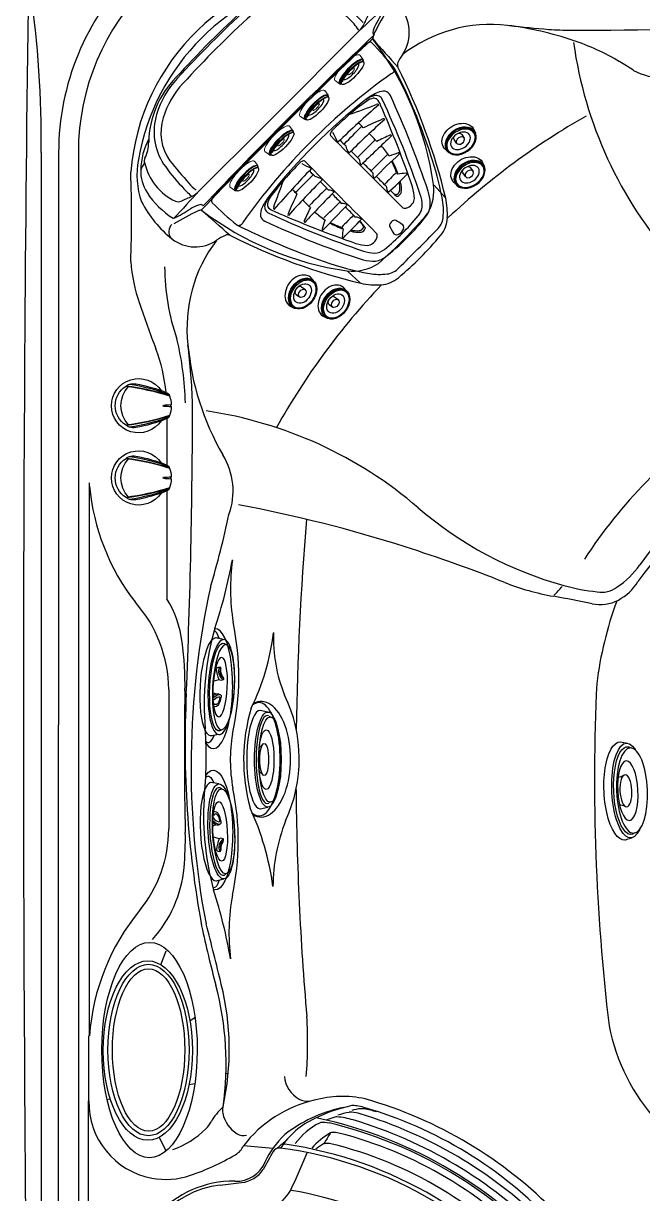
# Model space of a CAD drawing. Extents: x 523 to 611, y 487 to 635.
# Drawn here: x 523.4 to 554.8, y 523.9 to 583.2 of the extents above; entities that cross this region are included whole.
import ezdxf

# ---------------------------------------------------------------- set-up
doc = ezdxf.new("R2010")
doc.units = 0
doc.header["$MEASUREMENT"] = 0
doc.layers.add('1', color=4, linetype='Continuous')

# ---------------------------------------------------------------- blocks, each defined once
blk = doc.blocks.new('2014DJ4')
at = {"layer": '1', "color": 3, "linetype": 'Continuous', "lineweight": 15}
for p, q in [((-2.145, 1.253), (-2.21, 1.111)), ((2.218, 1.094), (2.145, 1.253))]:
    blk.add_line(p, q, dxfattribs=at)
at = {"layer": '1', "color": 4, "linetype": 'Continuous'}
for p, q in [((-2.41, 1.063), (-2.495, 0.685)), ((2.495, 0.685), (2.41, 1.063))]:
    blk.add_line(p, q, dxfattribs=at)
for centre, radius, start, end in [((-1.008, 0.486), 0.397, 21.89998, 51.63555), ((1.023, 0.474), 0.416, 129.00727, 157.33581)]:
    blk.add_arc(centre, radius, start, end, dxfattribs=at)
for centre, major_axis, ratio in [((0, 1.063), (-2.41, 0), 0.275784), ((0, 0.886), (-0.812, 0), 0.276352)]:
    blk.add_ellipse(centre, major_axis=major_axis, ratio=ratio, dxfattribs=at)
at = {"layer": '1', "color": 3, "linetype": 'Continuous'}
for centre, major_axis, ratio in [((0, 1.185), (-2.162, 0), 0.260629), ((0, 0.989), (1.51, 0), 0.258819)]:
    blk.add_ellipse(centre, major_axis=major_axis, ratio=ratio, dxfattribs=at)
at = {"layer": '1', "color": 4, "linetype": 'Continuous'}
blk.add_ellipse((0, 0.685), major_axis=(-2.495, 0), ratio=0.274041, start_param=6.159415, end_param=9.548548, dxfattribs=at)
at = {"layer": '1', "color": 3, "linetype": 'Continuous'}
blk.add_ellipse((0, 1.04), major_axis=(-2.228, -0.001), ratio=0.252987, start_param=6.154394, end_param=9.560892, dxfattribs=at)
blk = doc.blocks.new('2014RJ4')
at = {"layer": '1', "color": 4, "linetype": 'Continuous'}
for p, q in [((-2.41, 1.063), (-2.495, 0.685)), ((-0.348, 0.934), (-0.381, 1.025)), ((-0.304, 0.668), (-0.359, 0.817)), ((0.367, 0.938), (0.278, 0.667)), ((0.377, 1.134), (0.341, 1.022)), ((0.341, 1.021), (0.367, 0.938)), ((0.895, 0.713), (0.911, 0.764)), ((0.981, 0.817), (1.017, 0.928)), ((2.495, 0.685), (2.41, 1.063))]:
    blk.add_line(p, q, dxfattribs=at)
at = {"layer": '1', "color": 4, "linetype": 'Continuous', "flags": 128}
blk.add_lwpolyline([(0.91, 0.763), (0.945, 0.789), (0.98, 0.815)], dxfattribs=at)
at = {"layer": '1', "color": 4, "linetype": 'Continuous'}
for centre, radius, start, end in [((-0.817, 0.784), 0.196, 109.72912, 196.35443), ((-0.796, 0.823), 0.104, 123.75175, 200.59034), ((-0.726, 0.85), 0.179, 200.59034, 232.98052), ((-0.201, -0.743), 1.843, 98.95188, 111.76884), ((-0.52, 0.409), 0.602, 91.20446, 123.75175), ((-0.891, 1.054), 0.408, 297.64477, 347.17617), ((-0.877, 1.074), 0.507, 309.89077, 351.42525), ((-0.532, 0.972), 0.0389, 347.17617, 91.20446), ((-0.466, 0.987), 0.0929, 24.29485, 103.23407), ((-0.593, 0.897), 0.248, 297.32627, 8.67428), ((1.261, 2.79), 2.056, 244.22441, 260.21678), ((0.414, 1.119), 0.0387, 78.927, 158.64816), ((0.834, 1.456), 0.558, 215.29016, 289.04999), ((-0.133, -0.593), 1.836, 70.24267, 72.44128), ((0.763, 1.31), 0.34, 212.33127, 273.13597), ((0.325, 0.781), 0.389, 58.35046, 65.30967), ((0.879, 1.529), 0.544, 229.98215, 274.36782), ((0.649, 3.405), 2.438, 273.13597, 276.82296), ((0.923, 0.835), 0.152, 82.25489, 90.72306), ((0.725, 0.239), 0.778, 69.6423, 73.69264), ((0.976, 0.933), 0.0405, 353.45229, 61.08005)]:
    blk.add_arc(centre, radius, start, end, dxfattribs=at)
blk.add_ellipse((0, 1.062), major_axis=(-2.41, -0.001), ratio=0.276704, dxfattribs=at)
at = {"layer": '1', "color": 3, "linetype": 'Continuous'}
blk.add_ellipse((0.002, 1.048), major_axis=(-2.227, 0), ratio=0.254995, start_param=6.03104, end_param=9.672722, dxfattribs=at)
for centre, major_axis, ratio in [((0.004, 1.178), (-2.158, 0), 0.257713), ((-0.004, 1.002), (-1.51, 0), 0.241168)]:
    blk.add_ellipse(centre, major_axis=major_axis, ratio=ratio, dxfattribs=at)
at = {"layer": '1', "color": 4, "linetype": 'Continuous'}
blk.add_ellipse((-0.002, 0.674), major_axis=(-2.497, -0.01), ratio=0.270096, start_param=6.167649, end_param=9.544442, dxfattribs=at)
blk = doc.blocks.new('2014JS2')
at = {"layer": '1', "color": 4, "linetype": 'Continuous', "lineweight": 15}
for p, q in [((-2.331, 1.3), (-2.416, 0.934)), ((2.567, 0.934), (2.482, 1.3))]:
    blk.add_line(p, q, dxfattribs=at)
at = {"layer": '1', "color": 4, "linetype": 'Continuous'}
for centre, radius, start, end in [((-1.335, 0.648), 0.73, 8.21459, 30.45719), ((1.622, 0.603), 0.871, 151.52836, 170.38888)]:
    blk.add_arc(centre, radius, start, end, dxfattribs=at)
at = {"layer": '1', "color": 3, "linetype": 'Continuous'}
for centre, major_axis, ratio in [((0.073, 1.419), (-2.159, -0.019), 0.363798), ((0.076, 1.207), (-1.51, 0.005), 0.339788)]:
    blk.add_ellipse(centre, major_axis=major_axis, ratio=ratio, dxfattribs=at)
at = {"layer": '1', "color": 4, "linetype": 'Continuous'}
for centre, major_axis, ratio, start_param, end_param in [((0.075, 1.242), (-2.404, -0.002), 0.35119, 5.678823, 9.981284), ((0.075, 0.934), (-2.492, 0), 0.375367, 6.108581, 9.599382)]:
    blk.add_ellipse(centre, major_axis=major_axis, ratio=ratio, start_param=start_param, end_param=end_param, dxfattribs=at)
at = {"layer": '1', "color": 3, "linetype": 'Continuous'}
blk.add_ellipse((0.075, 1.274), major_axis=(-2.225, -0.006), ratio=0.35191, start_param=6.032094, end_param=9.675053, dxfattribs=at)
at = {"layer": '1', "color": 4, "linetype": 'Continuous'}
blk.add_ellipse((0.075, 1.111), major_axis=(-0.812, -0.002), ratio=0.373446, dxfattribs=at)
blk = doc.blocks.new('2014M2')
at = {"layer": '1', "color": 4, "linetype": 'Continuous'}
for p, q in [((-0.892, -0.69), (-0.849, -0.942)), ((-0.234, -0.614), (-0.231, -0.838)), ((0.229, -0.838), (0.232, -0.614)), ((0.851, -0.915), (0.898, -0.692))]:
    blk.add_line(p, q, dxfattribs=at)
for centre, major_axis, ratio, start_param, end_param in [((0.003, -0.681), (-0.895, -0.027), 0.760284, 3.086273, 6.256497), ((-0.001, -0.614), (-0.233, 0), 0.71492, 5.29752, 6.300832), ((-0.001, -0.614), (-0.233, 0), 0.71492, 3.123946, 4.129945), ((0.003, -0.681), (-0.895, -0.027), 0.760284, 6.522055, 6.545884), ((0.003, -0.681), (-0.895, -0.027), 0.760284, 2.803741, 2.836302)]:
    blk.add_ellipse(centre, major_axis=major_axis, ratio=ratio, start_param=start_param, end_param=end_param, dxfattribs=at)
for centre, major_axis, ratio in [((-0.001, -0.86), (-0.856, 0), 0.72989), ((-0.001, -0.838), (-0.23, 0), 0.713433)]:
    blk.add_ellipse(centre, major_axis=major_axis, ratio=ratio, dxfattribs=at)
at = {"layer": '1', "color": 3, "linetype": 'Continuous'}
for centre, major_axis, ratio in [((0.001, -0.867), (-0.816, 0), 0.715587), ((-0.002, -0.9), (-0.793, 0), 0.691217), ((-0.001, -0.851), (-0.547, 0), 0.706094)]:
    blk.add_ellipse(centre, major_axis=major_axis, ratio=ratio, dxfattribs=at)
blk = doc.blocks.new('2014M1')
at = {"layer": '1', "color": 4, "linetype": 'Continuous', "lineweight": 15}
for p, q in [((-0.901, -0.243), (-0.857, -0.521)), ((-0.231, -0.44), (-0.23, -0.505)), ((0.23, -0.505), (0.231, -0.44)), ((0.857, -0.521), (0.901, -0.243))]:
    blk.add_line(p, q, dxfattribs=at)
at = {"layer": '1', "color": 3, "linetype": 'Continuous'}
for centre, radius, start, end in [((-0.374, -1.133), 0.665, 101.30208, 119.18489), ((0, -3.007), 2.577, 77.90813, 101.30208), ((0.435, -0.977), 0.5, 58.18471, 77.90813)]:
    blk.add_arc(centre, radius, start, end, dxfattribs=at)
at = {"layer": '1', "color": 4, "linetype": 'Continuous', "lineweight": 15}
for centre, major_axis, ratio, start_param, end_param in [((0, -0.243), (-0.901, 0), 0.269705, 3.055928, 6.36885), ((-0.002, -0.523), (-0.859, -0.005), 0.272006, 2.75067, 6.690134)]:
    blk.add_ellipse(centre, major_axis=major_axis, ratio=ratio, start_param=start_param, end_param=end_param, dxfattribs=at)
at = {"layer": '1', "color": 3, "linetype": 'Continuous'}
for centre, major_axis, ratio, start_param, end_param in [((0, -0.538), (-0.826, 0), 0.255142, 2.85021, 6.573343), ((0, -0.512), (-0.548, 0.001), 0.27151, 6.136025, 9.578986)]:
    blk.add_ellipse(centre, major_axis=major_axis, ratio=ratio, start_param=start_param, end_param=end_param, dxfattribs=at)
blk.add_ellipse((0, -0.612), major_axis=(-0.793, -0.001), ratio=0.271001, dxfattribs=at)
at = {"layer": '1', "color": 4, "linetype": 'Continuous', "lineweight": 15}
blk.add_ellipse((0, -0.509), major_axis=(-0.23, 0), ratio=0.275384, dxfattribs=at)
blk = doc.blocks.new('2014SPK')
at = {"layer": '1', "color": 4, "linetype": 'Continuous'}
blk.add_ellipse((-0.004, 0), major_axis=(0, 4.344), ratio=0.474388, dxfattribs=at)
at = {"layer": '1', "color": 2, "linetype": 'Continuous'}
blk.add_ellipse((0, 0), major_axis=(-0.003, 4.113), ratio=0.446028, dxfattribs=at)
blk = doc.blocks.new('2014FW')
at = {"layer": '1', "color": 4, "linetype": 'Continuous'}
for centre, radius, start, end in [((-2.447, -3.458), 8.294, 102.3312, 116.06141), ((-4.125, 3.589), 1.059, 81.08972, 95.07356), ((-4.389, 1.904), 2.765, 73.54026, 81.08972), ((-9.486, -15.873), 21.258, 43.25332, 73.94226), ((-4.462, 0.354), 3.986, 114.11453, 147.5268), ((-10.636, -17.921), 22.429, 40.64649, 77.97167), ((-7.602, 2.509), 0.181, 86.55721, 132.83255), ((-10.58, -17.805), 20.711, 36.85788, 81.70425), ((-3.511, -0.99), 4.269, 120.02958, 126.43562), ((-5.567, 2.549), 0.176, 95.35437, 117.62111), ((-5.488, 1.408), 1.319, 80.87345, 94.17554), ((-9.963, -16.735), 20.002, 41.77554, 76.45464), ((5.408, -1.748), 0.737, 20.42922, 36.80596), ((-2.29, -3.893), 8.725, 3.89992, 15.98039), ((4.464, -3.799), 0.625, 12.00967, 38.53557), ((-0.445, -3.593), 6.866, 353.68388, 2.45339), ((0.708, -3.546), 4.37, 352.20609, 358.36565), ((3.091, -3.984), 3.309, 329.17332, 353.68388), ((5.84, -5.477), 0.18, 332.01579, 32.13508)]:
    blk.add_arc(centre, radius, start, end, dxfattribs=at)
at = {"layer": '1', "color": 3, "linetype": 'Continuous'}
for centre, radius, start, end in [((-3.789, 1.018), 3.336, 99.8097, 109.92267), ((-4.275, 3.83), 0.483, 82.44813, 99.8097), ((-3.593, 2.305), 2.19, 94.63661, 106.70112), ((-4.87, -0.657), 5.009, 77.55232, 82.44813), ((-10.453, -17.617), 22.844, 45.89991, 73.04126), ((-3.726, 3.568), 0.921, 80.90208, 92.74309), ((-4.249, 0.388), 4.143, 71.89107, 80.71785), ((-4.138, 0.495), 3.696, 117.79663, 142.94882), ((-5.774, 3.597), 0.188, 94.77001, 117.79663), ((-5.655, 2.174), 1.616, 79.83883, 94.77001), ((-4.596, 1.998), 2.119, 103.26319, 114.69901), ((-10.358, -17.408), 21.753, 41.56906, 76.74564), ((-4.978, 3.621), 0.452, 89.38974, 103.26319), ((-5.187, 0.626), 3.454, 72.53699, 86.46147), ((-10.588, -17.807), 22.661, 44.74821, 73.49579), ((-3.672, 0.315), 3.366, 118.79334, 139.82722), ((8663.638, -5431.323), 10231.576, 147.9164281, 147.9197202), ((-5.19, 2.995), 0.289, 92.76077, 110.86782), ((-5.144, 2.03), 1.256, 77.64284, 92.76077), ((-10.045, -16.905), 20.814, 42.94554, 75.61643), ((2.301, -3.619), 4.245, 38.45734, 46.3547), ((4.966, -1.53), 0.859, 25.17799, 39.90888), ((4.092, -1.941), 1.825, 10.64555, 25.17799), ((3.211, -3.416), 3.138, 34.33347, 44.63761), ((5.325, -1.968), 0.575, 20.30656, 33.93142), ((2.764, -2.827), 3.277, 8.54611, 18.85063), ((3.149, -4.2), 3.326, 33.47266, 44.85984), ((4.877, -2.962), 1.204, 21.89838, 29.69721), ((4.479, -3.387), 0.973, 19.67633, 42.94554), ((3.976, -3.078), 2.096, 3.44228, 15.66197), ((21048.959, -11840.296), 24144.376, 150.6419152, 150.6433103), ((1.865, -3.043), 3.534, 339.29644, 359.23017), ((5.289, -3.089), 0.11, 359.23017, 15.90621), ((2.576, -3.428), 3.533, 334.59296, 1.14817), ((4.96, -3.735), 1.222, 23.73592, 38.47587), ((5.75, -3.388), 0.36, 4.81664, 23.73592)]:
    blk.add_arc(centre, radius, start, end, dxfattribs=at)
blk = doc.blocks.new('2014VFL')
at = {"layer": '1', "color": 4, "linetype": 'Continuous'}
for centre, radius, start, end in [((226.788, -127.226), 268.369, 151.09146, 151.31097), ((-7.828, 2.332), 0.358, 83.31712, 150.68026), ((-10.401, -17.516), 20.372, 35.96889, 82.62581), ((-36.244, 14.502), 32.17, 334.33602, 338.00705), ((-9.878, 2.427), 1.489, 275.03006, 326.53591), ((-10.221, -4.075), 4.925, 96.923, 180), ((-7341.139, 60374.469), 60817.036, 276.9227358, 276.9237486), ((-9.784, 2.136), 2.992, 273.72195, 328.24341), ((-10.221, -4.075), 3.125, 96.923, 180), ((-7341.139, 60374.469), 60818.836, 276.9227358, 276.9237486), ((-12862.07, -4.202), 12846.924, 359.9983045, 0.0005652), ((-12862.07, -4.202), 12848.724, 359.9983045, 0.0005652), ((-5.512, -4.385), 9.636, 181.17126, 268.82879), ((-5.512, -4.385), 7.836, 181.17126, 268.82879), ((42.07, -34.578), 47.579, 140.7276, 142.64219), ((6.395, -7.533), 2.814, 140.09865, 197.93262), ((5.789, -5.766), 0.367, 329.36955, 35.92134), ((-239.328, 150.646), 291.137, 327.25698, 327.46001), ((6.857, -7.49), 1.469, 152.96431, 196.16099), ((0.668, -9.094), 4.925, 270, 14.04854), ((0.668, -9.094), 3.125, 270, 14.04854), ((-4.114, -101654760.001), 101654747.782, 89.99999730443, 90.00000089852), ((-4.114, -101654760.001), 101654745.982, 89.99999730443, 90.00000089852)]:
    blk.add_arc(centre, radius, start, end, dxfattribs=at)
at = {"layer": '1', "color": 3, "linetype": 'Continuous'}
blk.add_arc((-10.163, -17.114), 17.901, 38.08699, 80.47979, dxfattribs=at)
blk = doc.blocks.new('2014P')
at = {"layer": '1', "color": 4, "linetype": 'Continuous'}
for centre, radius, start, end in [((1.061, 4.033), 3.194, 84.93016, 111.61348), ((2.834, 1.217), 6.231, 92.51445, 105.36552), ((2.598, 5.426), 2.016, 69.02825, 91.06459), ((2.383, 4.898), 2.586, 52.11262, 68.76392), ((2.603, 0.812), 6.761, 113.71084, 134.31104), ((1.201, 3.378), 4.512, 33.22466, 52.11262), ((36.329, -36.331), 56.928, 132.4853, 137.52483), ((25.56, -6.518), 23.931, 149.13987, 151.82474), ((3.658, 4.987), 1.574, 30.47776, 33.22466), ((4.986, 5.769), 0.0338, 338.71398, 30.47776), ((5.754, 4.09), 1.463, 151.82474, 167.78752), ((151.7, -151.7), 214.537, 133.36444, 136.63559), ((4.374, 4.385), 0.0521, 164.03693, 210.15761), ((4.978, 4.736), 0.75, 210.15761, 218.58164), ((-2.232, -1.259), 4.806, 135.48155, 178.7997), ((-3.878, -2.652), 3.565, 152.17961, 178.50328), ((-5.399, -2.611), 2.043, 178.52844, 212.57053), ((-3.606, -1.466), 4.17, 212.57053, 238.32564), ((-11.301, 5.675), 12.046, 297.40639, 301.90817), ((-3.559, -6.927), 2.746, 110.12898, 120.05844), ((-4.318, -4.912), 0.592, 96.97093, 108.27925), ((-4.384, -4.376), 0.0526, 61.96704, 96.97093), ((-4.85, -5.146), 0.953, 52.32999, 58.96363), ((-5.772, -4.976), 0.0457, 238.32564, 289.81831)]:
    blk.add_arc(centre, radius, start, end, dxfattribs=at)
at = {"layer": '1', "color": 3, "linetype": 'Continuous'}
for centre, radius, start, end in [((1.442, 8.608), 1.397, 265.93586, 288.64024), ((2.898, 4.292), 3.158, 105.43195, 108.64024), ((2.117, 7.087), 0.256, 73.63593, 103.40764), ((3.312, 10.926), 3.765, 252.64362, 254.30329), ((6.677, -0.75), 9.167, 116.67771, 118.57062), ((1.172, 4.143), 3.352, 27.31665, 70.44288), ((2.323, 0.791), 6.507, 116.44256, 132.53159), ((0.633, 4.189), 2.712, 51.16582, 116.44256), ((-5.492, -3.42), 12.48, 45.24571, 51.16582), ((36.912, -36.915), 57.674, 132.53159, 137.46816), ((25.901, 28.244), 32.109, 225.24571, 226.61052), ((-16.138, 14.833), 22.381, 333.46305, 334.93687), ((3.748, 5.533), 0.429, 334.93687, 20.20349), ((2.628, 5.462), 1.406, 315.03227, 333.46305), ((-2.068, -1.156), 4.777, 137.46816, 162.88175), ((-3.773, -0.631), 2.993, 162.88175, 213.17805), ((-8.741, -1.179), 1.704, 332.10008, 0.67952), ((0.994, -6.809), 9.446, 150.78445, 153.28585), ((-7.011, -2.095), 0.254, 152.10008, 202.29062), ((-4.419, -1.546), 2.9, 192.854, 244.17002), ((0.832, 2.601), 8.618, 214.40382, 224.08402), ((-2.563, -1.139), 3.592, 218.90351, 229.80142), ((-5.544, -3.711), 0.466, 252.74651, 290.39569), ((-15.477, 17.999), 24.338, 294.49699, 295.92532), ((-5.397, -2.735), 1.284, 295.92532, 315.68902)]:
    blk.add_arc(centre, radius, start, end, dxfattribs=at)
at = {"layer": '1', "color": 2, "linetype": 'Continuous'}
for centre, radius, start, end in [((0.683, 4.38), 2.205, 47.94516, 117.79037), ((2.371, 0.914), 6.06, 116.63643, 133.66496), ((-4.791, -2.248), 10.8, 42.9754, 49.93734), ((110.534, -110.013), 156.639, 132.35106, 133.04178), ((32.641, -32.643), 51.25, 132.24206, 137.75795), ((0.602, 2.479), 3.638, 34.12158, 46.41831), ((400127.582, -400130.753), 565868.693, 134.99919368, 135.00035365), ((-1.99, -1.263), 4.517, 137.12887, 162.71116), ((-3.904, -0.668), 2.513, 162.68229, 214.92154), ((192.321, 165.302), 259.505, 220.17391, 220.50129), ((-3.307, -1.787), 2.233, 220.50129, 233.54791), ((121.626, -121.206), 172.411, 137.005, 137.63165)]:
    blk.add_arc(centre, radius, start, end, dxfattribs=at)
blk = doc.blocks.new('2014MF')
at = {"layer": '1', "color": 4, "linetype": 'Continuous'}
for centre, radius, start, end in [((168.897, -168.917), 238.87, 133.70123, 136.29207), ((4.233, 3.41), 0.521, 104.43036, 135.45495), ((4.137, 3.783), 0.136, 60.72499, 104.43036), ((-14.312, -13.864), 25.66, 39.98835, 43.81471), ((-20.17, -10.637), 28.761, 17.84702, 27.38701), ((-6.637, -6.643), 14.658, 10.57701, 19.19889), ((-3.741, -4.126), 0.175, 158.38337, 213.6889), ((-3.327, -4.29), 0.62, 136.29207, 158.38337), ((4.546, -4.634), 3.297, 354.06152, 11.92888), ((19.251, 20.369), 33.766, 226.74543, 229.58758), ((14.593, 29.482), 38.852, 243.65236, 250.77025), ((-2.537, -5.144), 0.221, 242.64411, 339.75172), ((6.874, -4.876), 0.957, 311.67846, 354.06152), ((-151.799, 151.817), 223.957, 314.64851, 315.34392), ((6.693, 6.835), 14.866, 250.77025, 259.91446), ((4.872, -6.875), 0.959, 276.83737, 318.31397), ((4.624, -4.802), 3.047, 259.91446, 276.83737)]:
    blk.add_arc(centre, radius, start, end, dxfattribs=at)
at = {"layer": '1', "color": 3, "linetype": 'Continuous'}
for centre, radius, start, end in [((5.155, 2.535), 0.213, 287.38922, 25.35441), ((23.554, -23.545), 31.714, 125.32051, 144.70268), ((5.594, -1.144), 2.733, 113.14378, 127.94372), ((4.683, -0.003), 1.262, 105.65321, 127.50133), ((4.421, 0.864), 0.357, 22.90459, 102.58976), ((4.815, 0.744), 0.691, 83.64096, 115.80785), ((4.803, 1.054), 0.387, 24.51294, 76.84338), ((-40.483, -19.596), 50.159, 18.56801, 24.51294), ((21.354, -21.357), 28.364, 127.94372, 142.03824), ((12.279, -10.521), 14.165, 126.0076, 135.43423), ((4.41, 0.307), 0.779, 99.42794, 126.0076), ((4.322, 0.838), 0.241, 47.68982, 99.42794), ((4.088, 0.582), 0.587, 14.94554, 47.68982), ((-47.161, -21.91), 56.548, 19.09118, 23.60486), ((-37.469, -18.651), 46.57, 18.59513, 24.96359), ((2.454, -0.843), 0.374, 135.51554, 164.25598), ((2.167, -0.762), 0.0749, 164.25598, 226.29695), ((-505.442, -512.498), 720.717, 44.823227, 45.231898), ((10.494, -12.301), 14.165, 134.4096, 143.83623), ((0.843, -2.45), 0.374, 105.58785, 134.32829), ((0.763, -2.162), 0.0749, 43.54688, 105.58785), ((513.881, 504.05), 720.717, 224.611931, 225.020601), ((3.403, -4.188), 2.976, 3.46899, 15.06275), ((1.203, -5.635), 2.805, 142.03824, 155.23358), ((0.274, -4.835), 1.57, 144.08869, 159.81265), ((-0.313, -4.402), 0.779, 143.83623, 170.41589), ((5.953, -4.001), 0.421, 321.70437, 359.08773), ((5.162, -4.37), 1.611, 0.70028, 20.65413), ((4.978, -4.325), 2.202, 2.24476, 18.56801), ((-0.703, -4.813), 0.732, 151.18991, 186.87299), ((-0.85, -4.421), 0.372, 159.81265, 197.27072), ((-0.876, -4.429), 0.345, 197.27072, 248.59937), ((-0.843, -4.313), 0.241, 170.41589, 222.15401), ((-0.586, -4.08), 0.587, 222.15401, 254.89828), ((22.045, 47.108), 56.548, 246.23897, 250.75265), ((5.862, -4.344), 0.153, 223.75818, 262.92316), ((5.886, -4.15), 0.348, 262.92316, 295.03361), ((5.768, -3.883), 0.64, 294.48388, 323.6262), ((5.581, -4.091), 1.26, 320.78902, 331.23006), ((6.069, -4.359), 0.703, 331.23006, 0.70028), ((6.175, -4.279), 1.004, 325.50924, 2.24476), ((-1.04, -4.791), 0.404, 195.65372, 244.28063), ((18.928, 38.737), 48.294, 245.34806, 251.52196), ((18.606, 37.304), 46.401, 245.00275, 251.39125), ((-2.056, 2.061), 11.392, 307.2243, 322.67234), ((-2.523, 2.521), 11.719, 309.04679, 320.78902), ((1.938, -11.568), 7.328, 58.28689, 61.58565), ((4.335, -5.867), 0.153, 6.92067, 46.08565), ((4.141, -5.891), 0.348, 334.81022, 6.92067), ((12.58, -1.384), 8.484, 208.53504, 211.34141), ((4.185, -3.408), 2.976, 254.78107, 266.37484), ((3.992, -5.957), 0.421, 270.7561, 308.13946), ((3.874, -5.772), 0.64, 306.21763, 335.35995), ((4.328, -4.953), 2.229, 251.52196, 267.88128), ((4.43, -4.834), 1.942, 251.04143, 267.69451), ((4.282, -6.202), 0.979, 267.88128, 304.38741), ((4.339, -5.982), 0.793, 270.94131, 310.8528)]:
    blk.add_arc(centre, radius, start, end, dxfattribs=at)
at = {"layer": '1', "color": 2, "linetype": 'Continuous'}
for centre, radius, start, end in [((36.478, -36.264), 48.866, 130.7637, 134.06457), ((-72.76, 210.138), 223.162, 289.87277, 290.23885), ((4.505, 0.618), 0.152, 64.34359, 115.48236), ((32.922, -31.535), 42.212, 131.6463, 135.04986), ((17.791, -30.065), 32.786, 113.38259, 115.297), ((4.819, -0.061), 0.0984, 56.16695, 113.38259), ((-260.405, 262.332), 372.494, 314.96382, 315.15399), ((0.379, -3.473), 4.57, 41.88158, 46.15582), ((-4.982, -4.492), 8.177, 24.08613, 27.96165), ((7.787, 3.959), 7.207, 224.07839, 227.26475), ((133.181, -130.627), 182.712, 134.83256, 135.21311), ((54.593, -53.906), 72.496, 132.92839, 134.63067), ((-5.038, -10.069), 13.065, 43.31494, 45.73477), ((23.281, -39.812), 43.035, 114.94023, 115.92207), ((5.16, -0.846), 0.0613, 20.48195, 114.94023), ((4.052, -1.082), 1.186, 192.53258, 212.06782), ((10.173, 5.147), 9.735, 223.92521, 227.36533), ((39.74, -38.244), 49.973, 133.09444, 135.0996), ((2.108, -3.742), 3.535, 32.34994, 42.87398), ((8.03, -9.859), 8.53, 106.88696, 110.12843), ((5.564, -1.735), 0.0395, 336.25812, 106.88696), ((4.512, 4.977), 8.177, 241.88218, 245.7577), ((4.167, -2.01), 0.59, 180.56052, 210.73251), ((-119.116, -125.233), 173.888, 44.80422, 45.03256), ((-2845.766, 2845.735), 4029.293, 315.016327, 315.032449), ((1.084, -4.26), 4.654, 19.827, 27.49002), ((1.706, -4.072), 4.055, 18.79799, 29.11554), ((36.171, -36.57), 48.866, 135.77926, 139.08013), ((-261.615, 261.126), 372.494, 314.68984, 314.88001), ((-3.973, -7.77), 7.207, 42.57908, 45.76544), ((1.078, -4.048), 1.186, 57.77601, 77.31125), ((4.728, -2.724), 0.471, 176.64109, 211.97962), ((10.727, 2.916), 8.547, 222.6337, 227.40535), ((90.573, -88.634), 120.961, 134.72747, 135.11625), ((-59.541, 63.82), 93.438, 313.72762, 314.54591), ((5.035, -3.148), 0.632, 37.01422, 47.69152), ((9.922, -35.449), 32.975, 96.93852, 97.64032), ((5.945, -2.775), 0.0593, 3.03986, 96.93852), ((-209.932, 73.339), 223.162, 339.60497, 339.97106), ((31.452, -33.001), 42.212, 134.79397, 138.19752), ((3.479, -0.382), 4.57, 223.68801, 227.96224), ((130.27, -133.53), 182.712, 134.63072, 135.01127), ((-5.168, -10.152), 9.735, 42.4785, 45.91862), ((5.629, -3.332), 0.691, 184.03757, 213.2552), ((4.504, -3.457), 1.129, 353.60993, 14.61576), ((0.713, -4.369), 5.094, 11.95641, 14.19173), ((4.535, -3.54), 1.182, 352.90529, 11.02391), ((30.023, -17.867), 32.786, 154.54683, 156.46123), ((10.09, 5.018), 13.065, 224.10906, 226.52889), ((53.763, -54.733), 72.496, 135.21316, 136.91543), ((2.006, -4.165), 0.59, 59.11132, 89.2833), ((125.564, 118.781), 173.888, 224.81127, 225.03961), ((7.365, -1.49), 3.055, 223.58235, 231.58605), ((6.224, -2.636), 1.432, 222.01754, 233.55018), ((5.424, -3.719), 0.0863, 233.55018, 287.28749), ((5.374, -3.558), 0.255, 287.28749, 336.30915), ((5.494, -3.812), 0.0766, 248.31203, 292.73342), ((5.415, -3.595), 0.308, 290.83592, 342.84413), ((5.409, -3.573), 0.217, 336.30915, 357.41719), ((-0.624, -4.496), 0.152, 154.36147, 205.50024), ((39.755, -23.382), 43.035, 153.92175, 154.9036), ((3.742, -2.112), 3.535, 226.96984, 237.49389), ((38.142, -39.838), 49.973, 134.74423, 136.74939), ((-2837.961, 2853.518), 4029.293, 314.811379, 314.827502), ((2.718, -4.729), 0.471, 57.86421, 93.20274), ((-2.938, -10.712), 8.547, 42.43848, 47.21013), ((0.055, -4.812), 0.0984, 156.46123, 213.67688), ((0.838, -5.155), 0.0613, 154.9036, 249.36188), ((9.844, -8.05), 8.53, 159.71539, 162.95687), ((4.074, -1.711), 4.055, 240.72829, 251.04584), ((4.263, -1.089), 4.654, 242.41854, 250.01683), ((88.393, -90.808), 120.961, 134.72758, 135.11635), ((-63.651, 59.721), 93.438, 315.29792, 316.11621), ((3.324, -5.632), 0.691, 56.58863, 85.80626), ((2.626, -6.224), 1.432, 36.29365, 47.82629), ((1.487, -7.363), 3.055, 38.35305, 46.35675), ((1.726, -5.562), 0.0395, 162.95687, 293.58571), ((3.141, -5.037), 0.632, 222.15231, 232.82961), ((35.429, -10.011), 32.975, 172.20351, 172.90531), ((4.373, -0.713), 5.094, 255.74737, 257.98269), ((3.452, -4.506), 1.129, 255.22807, 276.23389), ((3.54, -4.534), 1.182, 258.91518, 277.03381), ((3.565, -5.412), 0.217, 272.42664, 293.53468), ((3.55, -5.377), 0.255, 293.53468, 342.55634), ((3.594, -5.414), 0.308, 287.09497, 339.10318), ((3.711, -5.428), 0.0863, 342.55634, 36.29365), ((3.811, -5.494), 0.0766, 337.20568, 21.62707), ((2.765, -5.946), 0.0593, 172.90531, 266.80397)]:
    blk.add_arc(centre, radius, start, end, dxfattribs=at)
at = {"layer": '1', "color": 3, "linetype": 'Continuous'}
for centre, major_axis, ratio, start_param, end_param in [((5.276, -5.28), (-0.149, -0.157), 0.55883, 3.141593, 6.283185), ((5.562, -5.566), (0.228, 0.231), 0.666259, 2.803821, 6.590895)]:
    blk.add_ellipse(centre, major_axis=major_axis, ratio=ratio, start_param=start_param, end_param=end_param, dxfattribs=at)
blk = doc.blocks.new('2014AV')
at = {"layer": '1', "color": 4, "linetype": 'Continuous'}
for p, q in [((0.59, 1.004), (0.59, 0.984)), ((-1.575, 0.526), (-1.575, 0.501)), ((-1.575, -0.526), (-1.575, -0.501)), ((0.59, -1.004), (0.59, -0.984))]:
    blk.add_line(p, q, dxfattribs=at)
for centre, radius, start, end in [((-0.026, 0), 1.375, 213.74284, 146.18679), ((-1.341, 0.387), 0.29, 113.06827, 141.37067), ((1.395, -6.282), 7.499, 99.80764, 112.33084), ((0.245, 0.369), 0.749, 74.93644, 99.81969), ((-0.057, 0.071), 1.135, 55.2054, 64.04467), ((0, 0), 1.161, 301.85239, 58.14761), ((-0.289, 0), 1.391, 159.08422, 178.28568), ((-1.092, 0.334), 0.53, 153.90726, 159.32553), ((-0.289, 0), 1.391, 181.71482, 200.91636), ((-1.092, -0.334), 0.53, 200.67447, 206.09274), ((-1.341, -0.387), 0.29, 218.62933, 246.93173), ((1.395, 6.282), 7.499, 247.66916, 260.19236), ((0.245, -0.369), 0.749, 260.18031, 285.06356), ((-0.057, -0.071), 1.135, 295.95533, 304.7946)]:
    blk.add_arc(centre, radius, start, end, dxfattribs=at)
at = {"layer": '1', "color": 3, "linetype": 'Continuous'}
for centre, radius, start, end in [((1.863, -9.907), 10.984, 96.65413, 108.31002), ((1.993, -10.4), 11.47, 96.90962, 108.19227), ((1.812, -8.247), 9.441, 98.38361, 110.96753), ((-0.553, 0), 1.42, 316.91487, 43.08513), ((1.993, 10.4), 11.47, 251.8075, 263.09064), ((1.863, 9.907), 10.984, 251.68998, 263.34587), ((1.812, 8.247), 9.441, 249.03247, 261.61639)]:
    blk.add_arc(centre, radius, start, end, dxfattribs=at)
at = {"layer": '1', "color": 2, "linetype": 'Continuous'}
for centre, radius, start, end in [((-1.716, 0), 0.0554, 311.36187, 48.63863), ((15.926, 321.236), 321.68, 266.86338, 266.93396), ((-1.28, 0), 0.0163, 273.06604, 86.93396), ((16.137, -325.179), 325.628, 93.06604, 93.13577)]:
    blk.add_arc(centre, radius, start, end, dxfattribs=at)
blk = doc.blocks.new('19-VV HL')
at = {"layer": '1', "color": 3, "linetype": 'Continuous'}
for p, q in [((0.563, 72.449), (0.563, 43.449)), ((1.449, 72.449), (1.449, 43.449)), ((2.449, 72.449), (2.449, 43.449)), ((6.93, 58.962), (6.93, 56.613)), ((6.93, 55.302), (6.93, 49.832)), ((7.031, 45.23), (7.031, 41.699)), ((0.563, 43.449), (0.563, 14.449)), ((1.449, 14.449), (1.449, 43.449)), ((2.449, 43.449), (2.449, 14.449)), ((7.031, 41.699), (7.031, 38.168)), ((6.638, 31.289), (6.898, 31.996)), ((8.106, 28.452), (8.365, 28.632)), ((3.733, 27.663), (3.65, 27.669)), ((9.958, 25.782), (10.037, 25.796)), ((8.069, 25.223), (8.338, 25.271)), ((2.94, 24.387), (2.94, 24.398)), ((3.89, 24.45), (4.05, 24.499)), ((6.547, 22.535), (6.883, 21.88)), ((12.302, 21.967), (10.816, 22.104)), ((11.912, 21.284), (11.917, 21.29))]:
    blk.add_line(p, q, dxfattribs=at)
at = {"layer": '1', "color": 2, "linetype": 'Continuous'}
for p, q in [((20.48, 70.801), (21.06, 70.152)), ((16.74, 65.85), (16.106, 66.417)), ((3.015, 27.684), (3.015, 55.714)), ((2.988, 24.396), (2.988, 27.685)), ((2.94, 24.387), (2.94, 14.702)), ((15.807, 24.018), (15.817, 24.037))]:
    blk.add_line(p, q, dxfattribs=at)
at = {"layer": '1', "color": 4, "linetype": 'Continuous'}
blk.add_lwpolyline([(-0.086, 80.948, 0.006666), (-0.086, 5.951, 0.232723), (5.951, -0.086, 0.006667), (80.948, -0.086, 0.232724), (86.984, 5.951, 0.006667), (86.984, 80.948, 0.232724), (80.948, 86.984, 0.006667), (5.951, 86.984, 0.232723)], format="xyb", close=True, dxfattribs=at)
at = {"layer": '1', "color": 3, "linetype": 'Continuous'}
for centre, radius, start, end in [((14.449, 72.449), 13, 89.99996, 180.00004), ((14.449, 72.449), 12, 90.00047, 179.99958), ((16.323, 70.56), 11.251, 92.58323, 175.47615), ((16.714, 70.184), 11.378, 99.43222, 170.33594), ((-53.8, 73.023), 54.366, 359.39523, 8.12607), ((26.407, 74.283), 9.89, 147.58983, 155.36127), ((17.269, 78.53), 1.96, 326.16474, 43.47295), ((23.352, 71.662), 7.28, 83.19966, 127.98252), ((22.082, 61.911), 17.113, 71.408, 82.84221), ((17.84, 78.212), 0.464, 155.36127, 178.60622), ((150.204, 194.181), 176.33, 221.12621, 221.74671), ((23.6, 66.425), 12.351, 59.37968, 71.408), ((48.247, 80.89), 20.889, 187.89833, 221.67394), ((20.603, 76.18), 2.119, 143.59735, 157.00741), ((18.922, 76.883), 0.297, 155.07533, 202.04986), ((-8.802, 62.964), 30.726, 13.49587, 26.70397), ((23.158, 65.677), 13.221, 55.77565, 59.37968), ((32.184, 79.711), 3.487, 242.85468, 295.05543), ((9.365, 71.304), 3.948, 168.4552, 200.15734), ((-57.279, 69.171), 62.427, 357.93409, 2.08993), ((16.812, 69.287), 4.346, 358.02792, 11.23995), ((10.941, 72.708), 5.961, 207.62585, 231.09808), ((13.649, 58.503), 12.126, 115.02873, 121.61633), ((8.679, 69.147), 0.379, 90.36042, 115.02873), ((-15.97, 39.885), 38.548, 47.3926, 50.25926), ((7.574, 68.433), 0.538, 135.81823, 216.41769), ((19.695, 69.188), 1.462, 320.01972, 358.02792), ((10.698, 66.335), 2.075, 112.59189, 126.59945), ((10.019, 67.989), 0.288, 67.50529, 114.27824), ((23.94, 95.711), 30.733, 243.29715, 256.50239), ((7.42, 79.48), 17.481, 310.09092, 320.01972), ((8.375, 69.592), 1.926, 232.27215, 304.31361), ((15.207, 63.578), 7.251, 142.46417, 186.90105), ((13.493, 67.56), 8.41, 184.36623, 199.11304), ((18.552, 66.761), 11.73, 180.47252, 198.707), ((17.675, 67.298), 1.557, 274.68995, 310.09092), ((17.534, 69.022), 3.286, 256.50239, 274.68995), ((127.379, 107.387), 129.059, 199.2644, 200.35066), ((-6.619, 59.47), 14.497, 1.1654, 14.0902), ((-1.45, 59.495), 8.384, 5.41397, 21.03461), ((21.486, 63.902), 13.531, 185.06829, 210.05907), ((5.844, 38.369), 21.209, 49.28177, 81.62497), ((50.34, 37.229), 26.609, 125.0008, 146.6781), ((6.786, 55.289), 3.508, 340.16276, 31.5524), ((53.885, 34.011), 28.476, 127.89241, 144.10829), ((50.519, 37.1), 24.366, 128.66182, 143.59906), ((14.266, 56.573), 11.295, 185.25086, 217.65696), ((-2.087, -13.56), 69.316, 72.27516, 79.48183), ((-39.622, 64.81), 50.848, 343.57257, 347.83913), ((32.152, 68.935), 19.12, 229.28177, 254.57624), ((-5.141, -23.116), 79.348, 68.40427, 72.27516), ((-13.64, 56.12), 24.286, 341.28239, 349.76717), ((21.493, 50.348), 11.328, 172.68833, 188.64506), ((27.766, 53.609), 3.751, 301.95429, 326.88162), ((50.506, 41.345), 42.342, 167.61031, 190.88066), ((28.794, 62.614), 12.854, 248.40427, 259.85943), ((16.612, 59.458), 13.732, 316.52116, 319.04884), ((29.722, 60.126), 9.982, 254.57624, 264.42731), ((29.008, 51.346), 1.183, 257.48553, 308.89607), ((28.614, 52.046), 2.578, 298.04858, 328.67877), ((2.472, 47.013), 5.275, 6.75226, 32.31062), ((13.967, -20.284), 71.359, 78.24968, 79.85943), ((0.287, 45.186), 6.745, 0.37779, 41.69087), ((28.9, 51.508), 1.969, 258.24968, 298.04858), ((47.531, 43.177), 18.95, 159.83414, 172.8209), ((-2.592, 45.891), 13.177, 347.22348, 12.068), ((22.916, 44.484), 14.089, 164.17161, 185.04939), ((0.6, 49.51), 11.826, 333.8019, 353.18328), ((20.074, 47.842), 7.734, 177.84754, 201.94375), ((-8.032, 45.479), 15.889, 358.8808, 7.86424), ((171.614, 41.969), 163.791, 178.8808, 181.39349), ((134.395, 40.662), 105.778, 177.3541, 186.76846), ((58.63, 42.469), 50.772, 177.1137, 190.45826), ((6.278, 41.715), 7.371, 334.86786, 26.05375), ((20.031, 41.664), 9.202, 163.42983, 195.35028), ((-11.971, 41.802), 20.903, 354.18874, 3.95493), ((18.217, 41.666), 8.065, 170.64643, 190.32012), ((-2.146, 37.578), 12.706, 347.45666, 12.0023), ((22.748, 38.807), 13.951, 176.38862, 195.54118), ((-1.183, 33.48), 13.613, 7.55286, 24.97821), ((21.914, 35.14), 9.601, 158.97785, 179.34422), ((0.502, 38.173), 6.53, 320.58809, 359.96126), ((-15.362, 27.117), 25.919, 9.93711, 17.86745), ((20.994, 32.894), 10.908, 169.83487, 186.84739), ((14.244, 26.88), 11.258, 140.58809, 175.9007), ((69.375, 46.212), 62.042, 192.05628, 194.91132), ((-98.284, 4.79), 110.949, 13.28851, 14.9184), ((-5.606, 26.246), 15.551, 352.03686, 14.91132), ((-3.397, 27.004), 13.499, 347.5421, 14.09782), ((39.42, 30.207), 10.265, 191.30166, 252.66947), ((6.882, 24.302), 3.895, 178.61711, 259.50038), ((15.813, 18.287), 6.288, 102.86672, 142.62737), ((14.061, 25.188), 0.817, 239.95581, 276.29627), ((15.829, 19.473), 5.143, 76.93573, 105.98342), ((11.107, 3.627), 21.67, 44.04695, 74.24563), ((11.743, 21.886), 2.938, 131.94803, 150.8317), ((10.487, 23.902), 0.727, 166.71029, 191.31754), ((11.327, 24.07), 1.584, 191.31754, 238.43714), ((17.307, 17.075), 7.118, 102.41545, 128.11557), ((15.998, 22.967), 1.082, 95.0409, 101.75871), ((7.805, 24.084), 1.572, 314.87816, 330.8317), ((5.779, 26.119), 4.443, 289.17048, 314.87816), ((10.822, 23.247), 0.619, 238.43714, 284.56313), ((15.911, 19.461), 4.395, 132.99935, 155.4996), ((9.901, 22.529), 1.009, 300.4553, 335.03114), ((4.139, 32.329), 12.377, 288.83231, 300.4553), ((10.476, 21.871), 1.552, 266.64946, 337.74206), ((10.311, 15.104), 5.218, 89.29491, 187.53808), ((6.88, 24.291), 3.884, 259.50038, 288.83231)]:
    blk.add_arc(centre, radius, start, end, dxfattribs=at)
at = {"layer": '1', "color": 2, "linetype": 'Continuous'}
for centre, radius, start, end in [((39.096, 221.122), 143.005, 264.05903, 264.86679), ((28.347, 280.554), 201.9, 269.74057, 272.78987), ((27.237, 90.849), 12.194, 265.59678, 270.91727), ((162.443, -75.344), 211.256, 133.36888, 136.70564), ((4.919, 68.695), 15.676, 7.8457, 37.32017), ((46.52, 42.095), 37.053, 119.64217, 133.09759), ((18.169, 70.521), 2.302, 330.40082, 7.8457), ((18.338, 82.297), 16.007, 233.00384, 261.8402), ((2.64, 84.091), 22.882, 311.02285, 320.00451), ((16.356, 68.79), 2.356, 262.93162, 303.58353), ((43.946, 40.955), 36.019, 136.50326, 150.83338), ((-26.921, 58.479), 35.184, 1.98593, 6.90105), ((-361.809, 60.428), 370.052, 357.61457, 359.88703), ((159.266, 41.316), 145.783, 175.06487, 179.25302), ((159.266, 41.316), 145.783, 180.44871, 184.9804), ((-7.311, 37.617), 15.186, 354.64943, 1.39349), ((1.584, 36.784), 6.253, 317.62611, 354.64943), ((-7.46, 27.341), 21.533, 355.43461, 3.51159), ((14.304, 25.731), 1.41, 184.23527, 242.45983), ((16.399, 17.917), 5.61, 127.87544, 133.54961)]:
    blk.add_arc(centre, radius, start, end, dxfattribs=at)
at = {"layer": '1', "color": 3, "linetype": 'Continuous'}
for centre, major_axis, ratio, start_param, end_param in [((9.346, 45.279), (0.053, 3.039), 0.304756, 2.721124, 6.326895), ((9.176, 45.375), (0.147, 2.828), 0.200648, 5.775345, 6.276852), ((11.608, 41.699), (-0.002, 2.873), 0.374112, 2.782976, 6.612812), ((11.708, 41.7), (0.013, 2.927), 0.512886, 2.86091, 6.570304), ((9.176, 45.375), (0.147, 2.828), 0.200648, 2.934352, 3.662546)]:
    blk.add_ellipse(centre, major_axis=major_axis, ratio=ratio, start_param=start_param, end_param=end_param, dxfattribs=at)
at = {"layer": '1', "color": 3, "linetype": 'Continuous', "extrusion": (0, 0, -1)}
for centre, major_axis, ratio, start_param, end_param in [((9.176, 38.017), (0.147, -2.828), 0.200648, 2.934352, 3.657347), ((9.346, 38.113), (0.053, -3.039), 0.304756, 2.721124, 6.326895), ((9.176, 38.017), (0.147, -2.828), 0.200648, 5.770188, 6.276852)]:
    blk.add_ellipse(centre, major_axis=major_axis, ratio=ratio, start_param=start_param, end_param=end_param, dxfattribs=at)
at = {"layer": '1', "color": 2, "linetype": 'Continuous'}
blk.add_ellipse((6.058, 26.964), major_axis=(0.005, 5.455), ratio=0.443497, dxfattribs=at)
at = {"layer": '1', "color": 3, "linetype": 'Continuous'}
blk.add_ellipse((5.972, 26.937), major_axis=(0, 4.546), ratio=0.497328, dxfattribs=at)
at = {"layer": '1', "color": 1, "linetype": 'Continuous'}
for name, p in [('2014P', (13.052, 74.134)), ('2014MF', (13.115, 74.123)), ('2014SPK', (6.01, 26.964)), ('2014FW', (20.53, 19.501)), ('2014VFL', (20.462, 19.307))]:
    blk.add_blockref(name, p, dxfattribs=at)
for name, p, rotation in [('2014M1', (15.915, 76.909), 45.83753278928734), ('2014M1', (14.137, 75.111), 45.83753278928734), ('2014M1', (12.359, 73.313), 45.83753278928734), ('2014M1', (10.581, 71.515), 47.11180794309416), ('2014M2', (13.127, 65.808), 53.94088168597759), ('2014M2', (14.802, 65.298), 53.94088168597759), ('2014DJ4', (10.986, 41.685), 270), ('2014RJ4', (8.637, 37.988), 272.9613297313076)]:
    blk.add_blockref(name, p, dxfattribs=dict(at, rotation=rotation))
at = {"layer": '1', "color": 1, "linetype": 'Continuous', "xscale": -1}
for name, p, rotation in [('2014M2', (21.345, 73.748), 34.08381005428447), ('2014M2', (21.797, 72.056), 34.08381005428447), ('2014RJ4', (8.637, 45.411), 267.0386702686924), ('2014JS2', (29.104, 39.976), 272.7275025846837)]:
    blk.add_blockref(name, p, dxfattribs=dict(at, rotation=rotation))
for p in [(5.479, 59.618), (5.479, 55.958)]:
    blk.add_blockref('2014AV', p, dxfattribs=at)

msp = doc.modelspace()

# ---------------------------------------------------------------- block references
at = {"layer": '1'}
msp.add_blockref('19-VV HL', (523.774, 504.169), dxfattribs=at)

doc.saveas('drawing.dxf')
